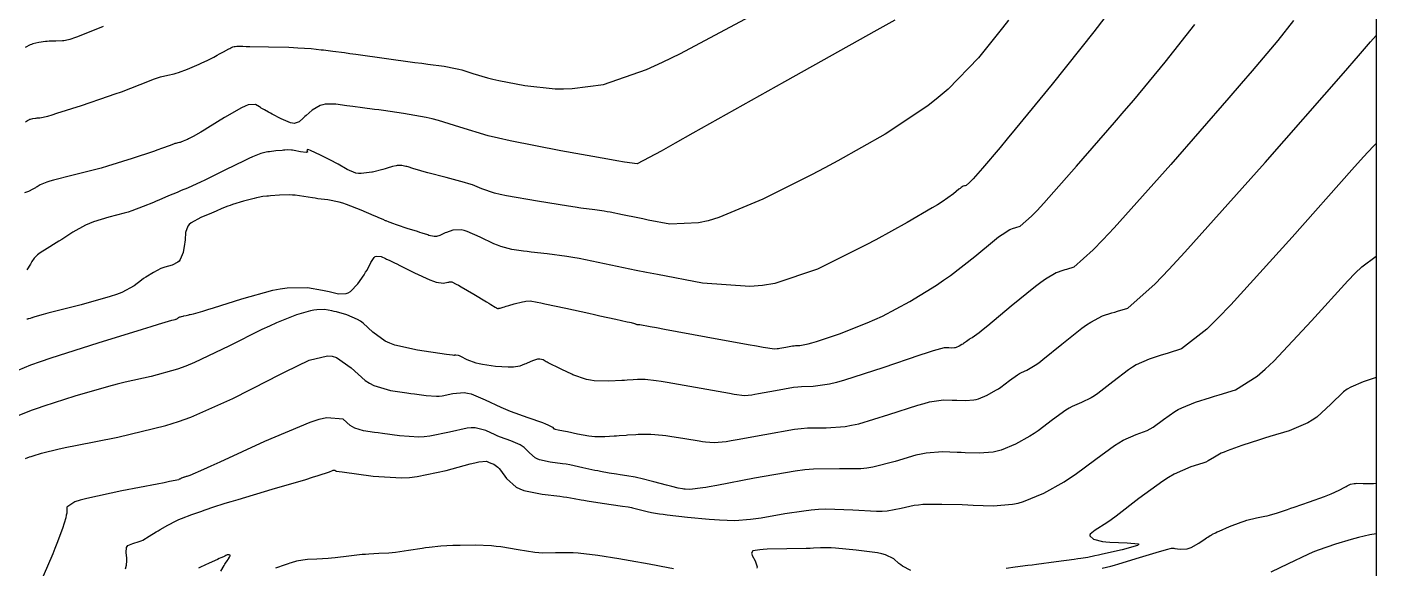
# Model space of a CAD drawing. Header units: metres. Extents: x 837117 to 838477, y 1189012 to 1191015.
# Drawn here: x 838299.7 to 838476.5, y 1190327.7 to 1190398.6 of the extents above; entities that cross this region are included whole.
import ezdxf

# ---------------------------------------------------------------- set-up
doc = ezdxf.new("R2010")
doc.units = ezdxf.units.M
doc.header["$LTSCALE"] = 0.3
doc.layers.add('COORD', color=7, linetype='Continuous', lineweight=20)
for name, color, linetype in [('COTAS 10', 1, 'Continuous'), ('COTAS INT', 252, 'Continuous'), ('MARCO IMP', 130, 'Continuous')]:
    doc.layers.add(name, color=color, linetype=linetype)

msp = doc.modelspace()

# ---------------------------------------------------------------- linework, layer by layer
at = {"layer": 'COORD'}
msp.add_lwpolyline([(837476.514, 1189013.872), (838476.514, 1189013.872), (838476.514, 1191013.872), (837476.514, 1191013.872)], close=True, dxfattribs=at)
at = {"layer": 'COTAS 10'}
for points, elevation in [([(838440.978, 1190399.856), (838439.538, 1190397.99), (838434.078, 1190391.141), (838429.231, 1190385.227), (838428.178, 1190383.952), (838427.249, 1190382.833), (838424.938, 1190380.101), (838423.704, 1190378.717), (838423.454, 1190378.448), (838423.245, 1190378.23), (838422.821, 1190377.855), (838422.662, 1190377.806), (838422.578, 1190377.78), (838422.433, 1190377.734), (838422.147, 1190377.552), (838422.017, 1190377.453), (838421.864, 1190377.333), (838421.127, 1190376.727), (838419.665, 1190375.701), (838419.055, 1190375.316), (838418.356, 1190374.888), (838415.092, 1190372.981), (838410.949, 1190370.71), (838409.697, 1190370.052), (838408.398, 1190369.382), (838403.326, 1190366.858), (838397.744, 1190364.995), (838396.124, 1190364.742), (838394.472, 1190364.603), (838388.234, 1190365.047), (838382.346, 1190366.155), (838380.914, 1190366.435), (838379.567, 1190366.702), (838375.42, 1190367.566), (838372.087, 1190368.245), (838371.253, 1190368.395), (838370.459, 1190368.528), (838367.913, 1190368.875), (838365.806, 1190369.11), (838365.288, 1190369.174), (838364.798, 1190369.237), (838363.266, 1190369.461), (838361.812, 1190369.837), (838361.372, 1190369.997), (838360.915, 1190370.182), (838359.127, 1190371.048), (838357.422, 1190371.813), (838357.017, 1190371.934), (838356.641, 1190372.014), (838355.526, 1190371.975), (838354.705, 1190371.687), (838354.516, 1190371.611), (838354.343, 1190371.537), (838353.852, 1190371.284), (838353.397, 1190371.139), (838353.246, 1190371.134), (838353.085, 1190371.143), (838352.412, 1190371.299), (838352.241, 1190371.356), (838351.525, 1190371.594), (838351.229, 1190371.69), (838350.91, 1190371.792), (838349.575, 1190372.214), (838348.308, 1190372.62), (838348.032, 1190372.712), (838347.788, 1190372.796), (838347.178, 1190373.026), (838346.818, 1190373.182), (838346.732, 1190373.22), (838346.412, 1190373.36), (838345.849, 1190373.606), (838345.565, 1190373.729), (838345.225, 1190373.877), (838343.534, 1190374.609), (838341.613, 1190375.355), (838341.128, 1190375.51), (838340.662, 1190375.643), (838339.15, 1190375.939), (838337.83, 1190376.104), (838337.487, 1190376.154), (838337.152, 1190376.206), (838336.023, 1190376.41), (838334.885, 1190376.563), (838334.545, 1190376.584), (838334.195, 1190376.594), (838332.839, 1190376.551), (838331.631, 1190376.461), (838331.374, 1190376.441), (838331.15, 1190376.424), (838330.62, 1190376.381), (838330.047, 1190376.27), (838329.796, 1190376.209), (838329.504, 1190376.136), (838328.118, 1190375.762), (838326.681, 1190375.338), (838326.357, 1190375.232), (838326.065, 1190375.131), (838325.279, 1190374.81), (838324.505, 1190374.454), (838324.221, 1190374.331), (838323.907, 1190374.198), (838322.521, 1190373.632), (838321.247, 1190372.942), (838321.004, 1190372.732), (838320.809, 1190372.513), (838320.5, 1190371.652), (838320.453, 1190370.697), (838320.424, 1190370.419), (838320.387, 1190370.134), (838320.192, 1190369.057), (838319.822, 1190368.124), (838319.674, 1190367.931), (838319.507, 1190367.766), (838318.739, 1190367.404), (838317.82, 1190367.147), (838317.557, 1190367.048), (838317.29, 1190366.938), (838316.296, 1190366.438), (838315.292, 1190365.817), (838315.02, 1190365.63), (838314.75, 1190365.436), (838313.793, 1190364.682), (838312.155, 1190363.816), (838311.456, 1190363.552), (838310.65, 1190363.278), (838306.851, 1190362.201), (838303.182, 1190361.261), (838302.458, 1190361.073), (838301.86, 1190360.916), (838300.754, 1190360.612), (838300.489, 1190360.52), (838300.422, 1190360.497), (838300.356, 1190360.476), (838300.141, 1190360.409), (838299.954, 1190360.355), (838299.907, 1190360.341), (838299.862, 1190360.328), (838299.714, 1190360.287)], 1790), ([(838312.651, 1190327.591), (838312.759, 1190328.039), (838312.81, 1190328.611), (838312.808, 1190328.787), (838312.8, 1190328.972), (838312.711, 1190329.702), (838312.768, 1190330.362), (838312.851, 1190330.501), (838312.962, 1190330.622), (838313.608, 1190330.902), (838314.445, 1190331.142), (838314.678, 1190331.237), (838314.912, 1190331.345), (838315.76, 1190331.837), (838316.649, 1190332.411), (838316.908, 1190332.571), (838317.174, 1190332.73), (838318.18, 1190333.308), (838319.3, 1190333.871), (838319.637, 1190334.022), (838319.985, 1190334.171), (838321.339, 1190334.688), (838322.63, 1190335.143), (838322.938, 1190335.252), (838323.224, 1190335.354), (838324.081, 1190335.661), (838325.71, 1190336.177), (838326.484, 1190336.41), (838327.397, 1190336.683), (838331.86, 1190337.996), (838336.281, 1190339.304), (838337.167, 1190339.573), (838337.907, 1190339.803), (838339.362, 1190340.298), (838339.776, 1190340.471), (838339.86, 1190340.498), (838339.932, 1190340.516), (838340.08, 1190340.503), (838340.147, 1190340.443), (838340.167, 1190340.431), (838340.187, 1190340.42), (838340.267, 1190340.396), (838341.057, 1190340.283), (838345.089, 1190339.706), (838348.805, 1190339.501), (838349.842, 1190339.559), (838350.882, 1190339.667), (838354.669, 1190340.468), (838357.799, 1190341.337), (838358.425, 1190341.488), (838358.947, 1190341.599), (838359.964, 1190341.675), (838360.316, 1190341.505), (838360.418, 1190341.461), (838360.523, 1190341.418), (838360.919, 1190341.275), (838361.422, 1190340.907), (838361.595, 1190340.723), (838361.782, 1190340.504), (838362.578, 1190339.413), (838363.833, 1190338.292), (838364.309, 1190338.053), (838364.841, 1190337.844), (838367.229, 1190337.35), (838369.55, 1190337.089), (838370.041, 1190337.028), (838370.465, 1190336.972), (838371.447, 1190336.811), (838372.345, 1190336.639), (838372.715, 1190336.577), (838373.139, 1190336.507), (838375.111, 1190336.202), (838377.78, 1190335.8), (838378.511, 1190335.69), (838378.94, 1190335.608), (838379.088, 1190335.575), (838379.249, 1190335.537), (838379.936, 1190335.362), (838380.658, 1190335.174), (838380.841, 1190335.128), (838381.017, 1190335.084), (838381.59, 1190334.949), (838382.627, 1190334.785), (838383.096, 1190334.724), (838383.643, 1190334.655), (838386.274, 1190334.351), (838389.138, 1190334.074), (838389.833, 1190334.022), (838390.485, 1190333.982), (838392.484, 1190333.929), (838394.538, 1190334.079), (838395.225, 1190334.167), (838395.963, 1190334.276), (838399.056, 1190334.837), (838401.519, 1190335.189), (838402.503, 1190335.329), (838403.465, 1190335.395), (838404.43, 1190335.431), (838407.941, 1190335.303), (838411.063, 1190335.138), (838411.783, 1190335.15), (838412.44, 1190335.186), (838414.292, 1190335.524), (838415.983, 1190335.912), (838416.539, 1190335.979), (838417.133, 1190336.029), (838419.596, 1190336.066), (838422.277, 1190335.986), (838423.008, 1190335.962), (838423.735, 1190335.938), (838426.323, 1190335.844), (838428.898, 1190336.034), (838429.617, 1190336.188), (838430.34, 1190336.387), (838432.971, 1190337.473), (838435.628, 1190338.993), (838436.366, 1190339.466), (838437.105, 1190339.962), (838439.785, 1190341.939), (838442.23, 1190343.725), (838442.822, 1190344.101), (838443.377, 1190344.424), (838445.073, 1190345.164), (838446.51, 1190345.713), (838446.902, 1190345.917), (838447.292, 1190346.143), (838448.677, 1190347.148), (838450.149, 1190348.194), (838450.593, 1190348.447), (838451.053, 1190348.684), (838452.848, 1190349.404), (838454.806, 1190350.03), (838455.368, 1190350.207), (838455.94, 1190350.386), (838458.081, 1190351.047), (838460.951, 1190352.845), (838461.983, 1190353.741), (838463.117, 1190354.81), (838468.07, 1190360.11), (838472.804, 1190365.329), (838473.799, 1190366.347), (838474.659, 1190367.18), (838476.514, 1190368.565)], 1800)]:
    msp.add_lwpolyline(points, dxfattribs=dict(at, elevation=elevation))
at = {"layer": 'COTAS INT'}
for points, elevation in [([(838299.555, 1190386.2), (838299.803, 1190386.37), (838300.052, 1190386.495), (838300.128, 1190386.524), (838300.207, 1190386.55), (838300.518, 1190386.625), (838300.856, 1190386.672), (838300.953, 1190386.68), (838301.05, 1190386.687), (838301.412, 1190386.697), (838302.475, 1190386.947), (838303.014, 1190387.105), (838303.659, 1190387.302), (838306.872, 1190388.334), (838310.43, 1190389.539), (838311.293, 1190389.844), (838312.102, 1190390.137), (838314.579, 1190391.092), (838316.431, 1190391.812), (838316.845, 1190391.955), (838317.217, 1190392.075), (838318.205, 1190392.309), (838319.032, 1190392.476), (838319.302, 1190392.554), (838319.591, 1190392.646), (838320.783, 1190393.094), (838321.986, 1190393.604), (838322.281, 1190393.734), (838322.56, 1190393.861), (838323.433, 1190394.28), (838324.214, 1190394.683), (838324.435, 1190394.799), (838324.659, 1190394.918), (838324.98, 1190395.091), (838325.485, 1190395.363), (838326.188, 1190395.741), (838326.333, 1190395.818), (838326.457, 1190395.882), (838326.728, 1190396.013), (838326.887, 1190396.055), (838326.94, 1190396.064), (838326.998, 1190396.071), (838327.24, 1190396.088), (838328.038, 1190396.084), (838328.445, 1190396.079), (838328.933, 1190396.072), (838331.371, 1190396.032), (838334.034, 1190395.962), (838334.665, 1190395.936), (838335.249, 1190395.907), (838336.972, 1190395.779), (838338.272, 1190395.64), (838338.59, 1190395.605), (838338.889, 1190395.571), (838339.817, 1190395.458), (838341.353, 1190395.252), (838342.036, 1190395.158), (838342.831, 1190395.05), (838350.576, 1190393.982), (838351.461, 1190393.861), (838352.257, 1190393.752), (838354.386, 1190393.462), (838355.907, 1190393.192), (838356.32, 1190393.095), (838356.729, 1190392.988), (838358.179, 1190392.522), (838360.091, 1190391.956), (838360.792, 1190391.787), (838361.567, 1190391.612), (838364.988, 1190390.935), (838368.941, 1190390.523), (838370.052, 1190390.516), (838371.171, 1190390.555), (838375.269, 1190391.083), (838380.931, 1190393.06), (838383.035, 1190394.013), (838385.373, 1190395.142), (838395.751, 1190400.686)], 1784), ([(838296.939, 1190352.942), (838300.255, 1190354.318), (838301.499, 1190354.768), (838302.883, 1190355.247), (838309.055, 1190357.226), (838314.853, 1190358.997), (838316.002, 1190359.346), (838316.952, 1190359.633), (838318.733, 1190360.159), (838319.142, 1190360.273), (838319.227, 1190360.3), (838319.3, 1190360.326), (838319.461, 1190360.406), (838319.544, 1190360.472), (838319.568, 1190360.488), (838319.592, 1190360.505), (838319.679, 1190360.559), (838319.778, 1190360.604), (838319.809, 1190360.616), (838319.842, 1190360.626), (838319.975, 1190360.659), (838320.155, 1190360.699), (838320.217, 1190360.714), (838320.285, 1190360.73), (838320.576, 1190360.805), (838320.924, 1190360.888), (838321.028, 1190360.911), (838321.135, 1190360.934), (838321.55, 1190361.013), (838322.787, 1190361.364), (838323.413, 1190361.558), (838324.161, 1190361.794), (838327.885, 1190362.995), (838331.955, 1190364.115), (838332.921, 1190364.3), (838333.818, 1190364.43), (838336.474, 1190364.445), (838338.441, 1190364.115), (838338.903, 1190364.027), (838339.329, 1190363.941), (838340.569, 1190363.642), (838341.564, 1190363.663), (838341.837, 1190363.778), (838342.108, 1190363.941), (838343.074, 1190364.922), (838343.92, 1190366.138), (838344.114, 1190366.449), (838344.292, 1190366.747), (838344.791, 1190367.73), (838345.236, 1190368.402), (838345.379, 1190368.504), (838345.531, 1190368.57), (838346.152, 1190368.506), (838346.736, 1190368.248), (838346.864, 1190368.192), (838346.978, 1190368.141), (838347.269, 1190368.014), (838347.889, 1190367.711), (838348.21, 1190367.55), (838348.596, 1190367.356), (838350.53, 1190366.378), (838352.546, 1190365.446), (838352.985, 1190365.281), (838353.371, 1190365.157), (838354.331, 1190365.044), (838354.874, 1190365.157), (838354.998, 1190365.175), (838355.109, 1190365.187), (838355.412, 1190365.183), (838355.989, 1190364.912), (838356.272, 1190364.756), (838356.609, 1190364.565), (838358.273, 1190363.583), (838359.929, 1190362.585), (838360.26, 1190362.384), (838360.537, 1190362.215), (838361.08, 1190361.878), (838361.24, 1190361.776), (838361.275, 1190361.756), (838361.307, 1190361.74), (838361.39, 1190361.711), (838361.478, 1190361.717), (838361.512, 1190361.722), (838361.55, 1190361.73), (838361.726, 1190361.771), (838362.136, 1190361.884), (838362.323, 1190361.936), (838362.541, 1190361.998), (838362.892, 1190362.098), (838363.594, 1190362.297), (838364.676, 1190362.579), (838364.913, 1190362.63), (838365.123, 1190362.668), (838365.654, 1190362.709), (838366.587, 1190362.537), (838367.051, 1190362.442), (838367.603, 1190362.326), (838370.337, 1190361.735), (838373.36, 1190361.073), (838374.094, 1190360.913), (838374.783, 1190360.762), (838376.902, 1190360.3), (838378.386, 1190359.972), (838378.676, 1190359.906), (838378.914, 1190359.851), (838379.333, 1190359.74), (838379.412, 1190359.7), (838379.458, 1190359.678), (838379.546, 1190359.637), (838379.638, 1190359.605), (838379.664, 1190359.599), (838379.691, 1190359.595), (838379.791, 1190359.591), (838379.879, 1190359.596), (838379.898, 1190359.598), (838379.915, 1190359.599), (838379.957, 1190359.602), (838379.987, 1190359.604), (838380.04, 1190359.604), (838381.399, 1190359.359), (838382.242, 1190359.205), (838383.289, 1190359.013), (838388.757, 1190358.009), (838394.258, 1190357.005), (838395.325, 1190356.812), (838396.195, 1190356.657), (838397.689, 1190356.408), (838398.045, 1190356.441), (838398.197, 1190356.465), (838398.371, 1190356.494), (838399.195, 1190356.651), (838400.066, 1190356.801), (838400.271, 1190356.826), (838400.46, 1190356.844), (838401.013, 1190356.849), (838402.084, 1190357.061), (838402.6, 1190357.21), (838403.211, 1190357.397), (838406.211, 1190358.398), (838409.825, 1190359.807), (838410.824, 1190360.252), (838411.821, 1190360.721), (838415.417, 1190362.612), (838418.908, 1190364.766), (838419.84, 1190365.401), (838420.757, 1190366.053), (838423.944, 1190368.544), (838426.524, 1190370.666), (838427.059, 1190371.085), (838427.516, 1190371.43), (838428.516, 1190372.068), (838429.024, 1190372.23), (838429.17, 1190372.276), (838429.318, 1190372.322), (838429.873, 1190372.494), (838431.356, 1190373.804), (838432.09, 1190374.569), (838432.963, 1190375.509), (838437.283, 1190380.352), (838442.244, 1190386.083), (838443.521, 1190387.581), (838444.756, 1190389.041), (838448.868, 1190393.994), (838452.792, 1190398.951)], 1792), ([(838465.718, 1190399.449), (838463.657, 1190396.847), (838460.28, 1190392.854), (838458.864, 1190391.21), (838457.238, 1190389.332), (838449.629, 1190380.604), (838442.222, 1190372.3), (838440.725, 1190370.69), (838439.468, 1190369.379), (838436.925, 1190367.132), (838435.973, 1190366.838), (838435.719, 1190366.759), (838435.469, 1190366.68), (838434.599, 1190366.402), (838433.181, 1190365.56), (838432.586, 1190365.125), (838431.902, 1190364.604), (838428.701, 1190361.995), (838425.624, 1190359.427), (838425.018, 1190358.932), (838424.52, 1190358.531), (838423.612, 1190357.862), (838423.368, 1190357.756), (838423.288, 1190357.709), (838423.203, 1190357.655), (838422.851, 1190357.398), (838422.465, 1190357.113), (838422.358, 1190357.041), (838422.252, 1190356.973), (838421.869, 1190356.754), (838421.49, 1190356.598), (838421.386, 1190356.569), (838421.282, 1190356.547), (838420.911, 1190356.52), (838420.538, 1190356.533), (838420.433, 1190356.537), (838420.328, 1190356.54), (838419.942, 1190356.552), (838418.467, 1190356.158), (838417.675, 1190355.906), (838416.717, 1190355.592), (838411.873, 1190353.942), (838406.867, 1190352.312), (838405.806, 1190352.01), (838404.887, 1190351.774), (838402.745, 1190351.463), (838401.247, 1190351.449), (838400.734, 1190351.401), (838400.178, 1190351.333), (838397.818, 1190350.926), (838395.587, 1190350.501), (838395.114, 1190350.421), (838394.703, 1190350.358), (838393.739, 1190350.268), (838392.42, 1190350.442), (838391.785, 1190350.546), (838391.033, 1190350.674), (838387.343, 1190351.335), (838383.625, 1190351.997), (838382.855, 1190352.125), (838382.198, 1190352.229), (838380.763, 1190352.406), (838380.095, 1190352.413), (838379.921, 1190352.41), (838379.752, 1190352.404), (838379.182, 1190352.367), (838378.366, 1190352.304), (838378.041, 1190352.282), (838377.673, 1190352.259), (838375.99, 1190352.16), (838374.075, 1190352.226), (838373.561, 1190352.307), (838373.054, 1190352.415), (838371.282, 1190353.03), (838371.121, 1190353.104), (838369.802, 1190353.715), (838369.479, 1190353.867), (838369.194, 1190354.002), (838368.477, 1190354.355), (838368.022, 1190354.598), (838367.901, 1190354.664), (838367.784, 1190354.729), (838367.379, 1190354.959), (838366.927, 1190355.078), (838366.78, 1190355.073), (838366.622, 1190355.051), (838365.972, 1190354.837), (838365.286, 1190354.537), (838365.106, 1190354.461), (838364.93, 1190354.389), (838364.33, 1190354.155), (838363.493, 1190354.017), (838363.169, 1190354.006), (838362.803, 1190354.006), (838361.149, 1190354.101), (838359.412, 1190354.342), (838358.995, 1190354.433), (838358.605, 1190354.535), (838357.429, 1190354.994), (838356.595, 1190355.408), (838356.421, 1190355.483), (838356.272, 1190355.541), (838355.941, 1190355.604), (838355.772, 1190355.568), (838355.725, 1190355.563), (838355.679, 1190355.561), (838355.514, 1190355.57), (838354.71, 1190355.686), (838350.929, 1190356.234), (838347.943, 1190356.9), (838347.271, 1190357.144), (838346.666, 1190357.414), (838345.043, 1190358.607), (838343.801, 1190359.785), (838343.436, 1190360.046), (838343.062, 1190360.28), (838341.638, 1190360.888), (838340.292, 1190361.254), (838339.967, 1190361.334), (838339.664, 1190361.406), (838338.742, 1190361.586), (838337.7, 1190361.551), (838337.321, 1190361.485), (838336.904, 1190361.395), (838335.068, 1190360.871), (838332.435, 1190359.828), (838331.515, 1190359.411), (838330.512, 1190358.939), (838326.199, 1190356.774), (838321.685, 1190354.626), (838320.555, 1190354.166), (838319.478, 1190353.764), (838316.022, 1190352.796), (838312.593, 1190352.039), (838311.533, 1190351.771), (838310.425, 1190351.476), (838306.022, 1190350.199), (838301.958, 1190348.903), (838301.063, 1190348.597), (838300.268, 1190348.314), (838298.231, 1190347.481)], 1794), ([(838413.477, 1190399.503), (838411.1, 1190398.185), (838398.999, 1190391.408), (838387.005, 1190384.68), (838384.695, 1190383.392), (838382.823, 1190382.353), (838379.711, 1190380.676), (838378.021, 1190380.907), (838377.045, 1190381.071), (838375.849, 1190381.277), (838369.694, 1190382.383), (838363.046, 1190383.7), (838361.539, 1190384.039), (838360.176, 1190384.368), (838356.46, 1190385.467), (838353.643, 1190386.372), (838352.848, 1190386.58), (838352.045, 1190386.769), (838349.089, 1190387.295), (838346.437, 1190387.652), (838345.825, 1190387.735), (838345.267, 1190387.81), (838343.696, 1190388.025), (838342.418, 1190388.199), (838342.045, 1190388.249), (838341.663, 1190388.3), (838340.215, 1190388.489), (838338.827, 1190388.491), (838338.483, 1190388.423), (838338.157, 1190388.326), (838337.126, 1190387.73), (838336.301, 1190387.01), (838336.156, 1190386.881), (838336.105, 1190386.836), (838335.923, 1190386.672), (838335.381, 1190386.17), (838334.751, 1190385.968), (838334.512, 1190385.993), (838334.246, 1190386.053), (838333.054, 1190386.564), (838331.88, 1190387.198), (838331.624, 1190387.335), (838331.4, 1190387.457), (838330.84, 1190387.758), (838330.441, 1190387.981), (838330.317, 1190388.052), (838330.188, 1190388.129), (838329.672, 1190388.44), (838328.717, 1190388.391), (838328.311, 1190388.239), (838327.843, 1190388.028), (838325.638, 1190386.767), (838323.417, 1190385.376), (838322.939, 1190385.083), (838322.519, 1190384.829), (838321.496, 1190384.245), (838320.912, 1190383.955), (838320.77, 1190383.887), (838320.635, 1190383.824), (838320.218, 1190383.64), (838319.886, 1190383.515), (838319.806, 1190383.49), (838319.731, 1190383.468), (838319.501, 1190383.422), (838319.226, 1190383.357), (838319.123, 1190383.323), (838319.008, 1190383.283), (838318.493, 1190383.083), (838317.371, 1190382.675), (838316.872, 1190382.504), (838316.292, 1190382.307), (838313.521, 1190381.386), (838310.301, 1190380.379), (838309.438, 1190380.128), (838308.588, 1190379.889), (838305.621, 1190379.125), (838303.224, 1190378.523), (838302.733, 1190378.386), (838302.317, 1190378.261), (838301.441, 1190377.918), (838301.05, 1190377.664), (838300.94, 1190377.596), (838300.83, 1190377.529), (838300.428, 1190377.292), (838300.025, 1190377.089), (838299.915, 1190377.043), (838299.805, 1190377.001), (838299.412, 1190376.887)], 1786), ([(838309.703, 1190398.686), (838308.098, 1190398.046), (838306.669, 1190397.466), (838306.353, 1190397.341), (838306.073, 1190397.232), (838305.351, 1190396.968), (838304.772, 1190396.838), (838304.581, 1190396.814), (838304.378, 1190396.795), (838303.536, 1190396.767), (838302.63, 1190396.743), (838302.385, 1190396.726), (838302.144, 1190396.704), (838301.297, 1190396.587), (838300.519, 1190396.4), (838300.321, 1190396.334), (838300.131, 1190396.262), (838299.507, 1190395.949)], 1782), ([(838428.355, 1190399.505), (838427.586, 1190398.521), (838424.424, 1190394.58), (838420.439, 1190390.464), (838419.152, 1190389.37), (838417.784, 1190388.296), (838412.182, 1190384.58), (838406.001, 1190381.085), (838404.268, 1190380.15), (838402.527, 1190379.229), (838396.161, 1190376.021), (838390.384, 1190373.628), (838389.014, 1190373.22), (838387.743, 1190372.924), (838383.979, 1190372.775), (838381.133, 1190373.31), (838380.441, 1190373.445), (838379.791, 1190373.574), (838377.787, 1190373.992), (838376.176, 1190374.32), (838375.774, 1190374.392), (838375.39, 1190374.457), (838374.16, 1190374.624), (838372.329, 1190374.87), (838371.567, 1190374.985), (838370.693, 1190375.119), (838366.616, 1190375.77), (838362.583, 1190376.492), (838361.737, 1190376.671), (838361.009, 1190376.841), (838359.357, 1190377.379), (838358.097, 1190377.9), (838357.615, 1190378.06), (838357.077, 1190378.226), (838354.653, 1190378.88), (838352.28, 1190379.486), (838351.773, 1190379.621), (838351.332, 1190379.743), (838350.281, 1190380.066), (838349.684, 1190380.265), (838349.528, 1190380.309), (838349.377, 1190380.347), (838348.865, 1190380.445), (838348.379, 1190380.463), (838348.244, 1190380.451), (838348.109, 1190380.432), (838347.62, 1190380.304), (838346.92, 1190380.086), (838346.651, 1190380.01), (838346.351, 1190379.928), (838344.995, 1190379.577), (838344.938, 1190379.57), (838343.535, 1190379.391), (838343.168, 1190379.413), (838342.817, 1190379.467), (838341.686, 1190379.928), (838340.527, 1190380.625), (838340.159, 1190380.828), (838339.77, 1190381.036), (838338.194, 1190381.821), (838336.882, 1190382.411), (838336.66, 1190382.495), (838336.499, 1190382.545), (838336.428, 1190382.437), (838336.498, 1190382.21), (838336.427, 1190382.184), (838336.316, 1190382.173), (838335.588, 1190382.269), (838334.736, 1190382.426), (838334.547, 1190382.453), (838334.378, 1190382.475), (838333.938, 1190382.495), (838333.51, 1190382.461), (838333.349, 1190382.448), (838333.169, 1190382.433), (838332.366, 1190382.364), (838331.501, 1190382.266), (838331.283, 1190382.232), (838331.074, 1190382.196), (838330.394, 1190382.041), (838329.291, 1190381.601), (838328.815, 1190381.384), (838328.265, 1190381.126), (838325.665, 1190379.852), (838323.042, 1190378.554), (838322.477, 1190378.281), (838321.983, 1190378.045), (838320.783, 1190377.504), (838319.947, 1190377.163), (838319.682, 1190377.053), (838319.403, 1190376.936), (838318.274, 1190376.458), (838317.025, 1190375.926), (838316.67, 1190375.776), (838316.311, 1190375.624), (838314.979, 1190375.064), (838313.463, 1190374.506), (838312.987, 1190374.355), (838312.487, 1190374.206), (838310.479, 1190373.681), (838308.435, 1190373.065), (838307.912, 1190372.859), (838307.408, 1190372.636), (838305.742, 1190371.704), (838304.287, 1190370.752), (838303.916, 1190370.517), (838303.559, 1190370.295), (838302.384, 1190369.595), (838301.463, 1190369.023), (838301.266, 1190368.881), (838301.094, 1190368.746), (838300.683, 1190368.319), (838300.384, 1190367.852), (838300.283, 1190367.693), (838300.175, 1190367.521), (838299.715, 1190366.791)], 1788), ([(838299.522, 1190342.021), (838300.073, 1190342.245), (838300.287, 1190342.322), (838300.529, 1190342.404), (838301.626, 1190342.754), (838303.935, 1190343.311), (838304.94, 1190343.524), (838306.103, 1190343.762), (838311.626, 1190344.835), (838317.926, 1190346.365), (838319.579, 1190346.892), (838321.193, 1190347.464), (838326.691, 1190349.9), (838331.413, 1190352.33), (838332.537, 1190352.898), (838333.582, 1190353.42), (838336.691, 1190354.926), (838339.114, 1190355.507), (838339.726, 1190355.447), (838340.311, 1190355.29), (838342.212, 1190353.925), (838344.058, 1190352.258), (838344.609, 1190351.911), (838345.177, 1190351.614), (838347.375, 1190350.955), (838349.497, 1190350.648), (838350.017, 1190350.572), (838350.508, 1190350.502), (838352.039, 1190350.282), (838353.388, 1190350.208), (838353.764, 1190350.228), (838354.142, 1190350.267), (838355.517, 1190350.558), (838357.014, 1190350.683), (838357.469, 1190350.617), (838357.941, 1190350.507), (838359.792, 1190349.749), (838361.839, 1190348.758), (838362.435, 1190348.501), (838363.044, 1190348.252), (838365.346, 1190347.418), (838367.292, 1190346.744), (838367.677, 1190346.597), (838367.994, 1190346.466), (838368.58, 1190346.136), (838368.789, 1190345.949), (838368.868, 1190345.909), (838368.957, 1190345.874), (838369.355, 1190345.792), (838370.022, 1190345.683), (838370.281, 1190345.631), (838370.571, 1190345.571), (838371.887, 1190345.275), (838373.361, 1190345.003), (838373.751, 1190344.957), (838374.134, 1190344.925), (838375.451, 1190344.912), (838376.675, 1190344.989), (838376.999, 1190345.013), (838377.316, 1190345.037), (838378.255, 1190345.119), (838378.407, 1190345.132), (838379.517, 1190345.204), (838379.846, 1190345.215), (838380.184, 1190345.221), (838381.486, 1190345.208), (838382.998, 1190345.1), (838383.468, 1190345.046), (838383.961, 1190344.981), (838385.929, 1190344.66), (838387.808, 1190344.342), (838388.245, 1190344.279), (838388.645, 1190344.227), (838389.789, 1190344.128), (838391.361, 1190344.275), (838392.031, 1190344.378), (838392.803, 1190344.508), (838396.441, 1190345.201), (838400.291, 1190345.864), (838401.197, 1190345.975), (838402.033, 1190346.054), (838404.477, 1190346.076), (838406.946, 1190346.229), (838407.799, 1190346.39), (838408.725, 1190346.603), (838412.68, 1190347.803), (838416.473, 1190349.032), (838417.297, 1190349.264), (838418.022, 1190349.448), (838419.826, 1190349.723), (838420.978, 1190349.689), (838421.292, 1190349.678), (838421.604, 1190349.668), (838422.715, 1190349.628), (838423.821, 1190349.709), (838424.13, 1190349.776), (838424.44, 1190349.861), (838425.57, 1190350.327), (838426.71, 1190350.98), (838427.027, 1190351.183), (838427.345, 1190351.396), (838428.495, 1190352.245), (838429.545, 1190353.012), (838429.799, 1190353.173), (838430.038, 1190353.312), (838430.766, 1190353.629), (838431.85, 1190354.258), (838432.313, 1190354.594), (838432.846, 1190354.999), (838435.36, 1190357.046), (838437.985, 1190359.134), (838438.588, 1190359.566), (838439.139, 1190359.934), (838440.682, 1190360.736), (838441.915, 1190361.13), (838442.269, 1190361.241), (838442.629, 1190361.354), (838443.977, 1190361.77), (838447.579, 1190364.954), (838449.36, 1190366.811), (838451.482, 1190369.092), (838461.974, 1190380.855), (838472.233, 1190392.582), (838474.207, 1190394.839), (838475.805, 1190396.668), (838476.514, 1190397.481)], 1796), ([(838476.514, 1190383.335), (838476.124, 1190382.953), (838474.864, 1190381.584), (838473.333, 1190379.89), (838465.537, 1190371.071), (838457.49, 1190362.169), (838455.8, 1190360.423), (838454.344, 1190358.99), (838451.029, 1190356.408), (838449.285, 1190355.87), (838448.819, 1190355.724), (838448.36, 1190355.58), (838446.765, 1190355.07), (838445.096, 1190354.309), (838444.591, 1190354.007), (838444.067, 1190353.664), (838442.018, 1190352.097), (838440.069, 1190350.571), (838439.608, 1190350.255), (838439.18, 1190349.986), (838437.919, 1190349.397), (838436.707, 1190348.868), (838436.311, 1190348.637), (838435.888, 1190348.368), (838434.14, 1190347.092), (838432.225, 1190345.679), (838431.697, 1190345.325), (838431.169, 1190344.987), (838429.27, 1190343.9), (838427.39, 1190343.124), (838426.873, 1190342.982), (838426.359, 1190342.872), (838424.519, 1190342.736), (838422.67, 1190342.803), (838422.15, 1190342.82), (838421.627, 1190342.837), (838419.711, 1190342.895), (838417.578, 1190342.739), (838416.918, 1190342.621), (838416.228, 1190342.472), (838413.486, 1190341.664), (838410.583, 1190340.895), (838409.791, 1190340.77), (838409.005, 1190340.683), (838406.209, 1190340.69), (838402.82, 1190340.659), (838401.66, 1190340.55), (838400.403, 1190340.396), (838395.064, 1190339.477), (838390.137, 1190338.511), (838389.14, 1190338.328), (838388.703, 1190338.252), (838388.303, 1190338.183), (838386.606, 1190337.963), (838385.967, 1190338.005), (838385.797, 1190338.024), (838385.629, 1190338.046), (838385.047, 1190338.152), (838384.219, 1190338.354), (838383.896, 1190338.436), (838383.533, 1190338.53), (838381.885, 1190338.965), (838380.18, 1190339.399), (838379.781, 1190339.493), (838379.413, 1190339.576), (838378.35, 1190339.78), (838377.471, 1190339.912), (838376.965, 1190339.988), (838376.017, 1190340.131), (838374.897, 1190340.328), (838374.534, 1190340.4), (838374.147, 1190340.48), (838372.56, 1190340.835), (838370.849, 1190341.194), (838370.384, 1190341.277), (838369.923, 1190341.354), (838368.292, 1190341.571), (838366.899, 1190341.859), (838366.588, 1190341.981), (838366.311, 1190342.12), (838365.579, 1190342.774), (838364.888, 1190343.485), (838364.636, 1190343.66), (838364.357, 1190343.826), (838363.132, 1190344.346), (838361.783, 1190344.835), (838361.427, 1190344.981), (838361.078, 1190345.131), (838359.878, 1190345.712), (838358.444, 1190346.053), (838357.947, 1190346.052), (838357.406, 1190346.01), (838355.093, 1190345.513), (838352.512, 1190344.967), (838351.803, 1190344.894), (838351.096, 1190344.854), (838348.564, 1190344.994), (838346.305, 1190345.317), (838345.771, 1190345.394), (838345.277, 1190345.465), (838343.821, 1190345.675), (838342.682, 1190346.017), (838342.388, 1190346.171), (838342.102, 1190346.351), (838341.146, 1190347.214), (838339.021, 1190347.39), (838337.999, 1190347.136), (838336.789, 1190346.751), (838330.851, 1190344.266), (838324.993, 1190341.551), (838323.833, 1190341.021), (838322.874, 1190340.587), (838321.078, 1190339.818), (838320.672, 1190339.698), (838320.589, 1190339.674), (838320.519, 1190339.652), (838320.371, 1190339.606), (838320.293, 1190339.578), (838320.267, 1190339.568), (838320.239, 1190339.558), (838320.122, 1190339.517), (838319.999, 1190339.47), (838319.967, 1190339.457), (838319.936, 1190339.443), (838319.835, 1190339.392), (838319.743, 1190339.339), (838319.719, 1190339.325), (838319.695, 1190339.31), (838319.615, 1190339.258), (838318.428, 1190339.002), (838317.707, 1190338.86), (838316.816, 1190338.686), (838312.182, 1190337.798), (838307.582, 1190336.808), (838306.712, 1190336.569), (838306.019, 1190336.345), (838304.973, 1190335.666), (838304.944, 1190334.88), (838304.891, 1190334.59), (838304.819, 1190334.268), (838304.395, 1190332.84), (838303.668, 1190330.894), (838303.405, 1190330.244), (838303.115, 1190329.546), (838301.845, 1190326.627)], 1798), ([(838476.514, 1190352.658), (838474.844, 1190352.103), (838473.194, 1190351.408), (838472.734, 1190351.111), (838472.274, 1190350.768), (838470.603, 1190349.149), (838468.744, 1190347.451), (838468.165, 1190347.059), (838467.558, 1190346.7), (838465.133, 1190345.685), (838462.596, 1190344.902), (838461.918, 1190344.69), (838461.251, 1190344.48), (838458.931, 1190343.738), (838457.011, 1190343.058), (838456.596, 1190342.888), (838456.231, 1190342.725), (838455.336, 1190342.199), (838454.515, 1190341.715), (838454.197, 1190341.578), (838453.84, 1190341.44), (838452.226, 1190340.931), (838450.046, 1190339.981), (838449.333, 1190339.564), (838448.572, 1190339.082), (838445.429, 1190336.785), (838442.454, 1190334.488), (838441.799, 1190334.004), (838441.218, 1190333.586), (838439.728, 1190332.63), (838439.075, 1190332.133), (838439.02, 1190332.006), (838439.022, 1190331.882), (838439.483, 1190331.473), (838440.659, 1190331.166), (838441.11, 1190331.108), (838441.616, 1190331.06), (838443.894, 1190330.985), (838445.4, 1190330.846), (838445.418, 1190330.758), (838445.409, 1190330.752), (838445.263, 1190330.65), (838443.263, 1190330.081), (838440.666, 1190329.497), (838440.134, 1190329.378), (838439.684, 1190329.279), (838438.735, 1190329.077), (838437.843, 1190328.94), (838437.429, 1190328.881), (838436.943, 1190328.814), (838434.583, 1190328.494), (838432.04, 1190328.154), (838431.439, 1190328.072), (838430.882, 1190327.997), (838429.242, 1190327.771), (838428.049, 1190327.603)], 1802), ([(838440.629, 1190327.648), (838441.751, 1190327.929), (838442.243, 1190328.068), (838442.814, 1190328.232), (838445.532, 1190329.043), (838448.136, 1190329.833), (838448.636, 1190329.984), (838449.039, 1190330.106), (838449.693, 1190330.301), (838449.887, 1190330.28), (838450, 1190330.265), (838450.139, 1190330.247), (838450.852, 1190330.149), (838451.761, 1190330.192), (838452.023, 1190330.263), (838452.289, 1190330.36), (838453.289, 1190330.921), (838454.143, 1190331.519), (838454.319, 1190331.639), (838454.467, 1190331.739), (838454.783, 1190331.932), (838454.917, 1190331.998), (838454.951, 1190332.017), (838454.984, 1190332.037), (838455.093, 1190332.109), (838455.493, 1190332.307), (838455.71, 1190332.405), (838455.973, 1190332.522), (838457.304, 1190333.102), (838458.839, 1190333.704), (838459.229, 1190333.835), (838459.605, 1190333.951), (838460.838, 1190334.241), (838461.956, 1190334.463), (838462.259, 1190334.536), (838462.559, 1190334.613), (838463.619, 1190334.933), (838464.895, 1190335.365), (838465.332, 1190335.513), (838465.804, 1190335.673), (838467.811, 1190336.355), (838469.772, 1190337.057), (838470.216, 1190337.23), (838470.616, 1190337.393), (838471.703, 1190337.906), (838472.42, 1190338.297), (838472.588, 1190338.383), (838472.742, 1190338.46), (838473.188, 1190338.66), (838473.655, 1190338.763), (838473.824, 1190338.779), (838474.009, 1190338.789), (838474.818, 1190338.78), (838475.589, 1190338.749), (838475.75, 1190338.745), (838475.888, 1190338.743), (838476.197, 1190338.754), (838476.514, 1190338.786)], 1804), ([(838476.514, 1190332.163), (838475.707, 1190332.022), (838474.224, 1190331.685), (838473.751, 1190331.562), (838473.251, 1190331.425), (838471.217, 1190330.823), (838468.92, 1190330.008), (838468.253, 1190329.737), (838467.573, 1190329.447), (838465.007, 1190328.235), (838462.73, 1190327.138)], 1806), ([(838325.156, 1190327.259), (838325.581, 1190328.02), (838325.673, 1190328.178), (838325.754, 1190328.314), (838325.952, 1190328.617), (838326.08, 1190328.785), (838326.117, 1190328.836), (838326.154, 1190328.889), (838326.291, 1190329.096), (838326.368, 1190329.279), (838326.367, 1190329.317), (838326.356, 1190329.35), (838326.234, 1190329.42), (838326.054, 1190329.427), (838326.006, 1190329.42), (838325.958, 1190329.409), (838325.795, 1190329.335), (838325.648, 1190329.246), (838325.612, 1190329.226), (838325.577, 1190329.207), (838325.467, 1190329.153), (838325.12, 1190328.997), (838324.936, 1190328.914), (838324.714, 1190328.813), (838323.593, 1190328.304), (838322.46, 1190327.777), (838322.23, 1190327.664)], 1802), ([(838384.449, 1190327.587), (838383.753, 1190327.709), (838381.286, 1190328.169), (838378.772, 1190328.632), (838378.046, 1190328.756), (838377.308, 1190328.878), (838374.535, 1190329.303), (838371.946, 1190329.608), (838371.325, 1190329.655), (838370.744, 1190329.685), (838368.991, 1190329.658), (838367.338, 1190329.64), (838366.821, 1190329.676), (838366.278, 1190329.73), (838364.104, 1190330.074), (838361.814, 1190330.445), (838361.199, 1190330.516), (838360.592, 1190330.574), (838358.466, 1190330.668), (838356.513, 1190330.649), (838356.015, 1190330.636), (838355.535, 1190330.618), (838353.953, 1190330.525), (838352.416, 1190330.371), (838351.963, 1190330.314), (838351.499, 1190330.252), (838349.725, 1190329.978), (838348.007, 1190329.724), (838347.578, 1190329.675), (838347.168, 1190329.634), (838345.857, 1190329.562), (838344.533, 1190329.502), (838344.116, 1190329.469), (838343.676, 1190329.429), (838341.905, 1190329.224), (838340.098, 1190329.016), (838339.635, 1190328.973), (838339.189, 1190328.936), (838337.714, 1190328.858), (838336.475, 1190328.79), (838336.177, 1190328.76), (838335.9, 1190328.725), (838335.063, 1190328.56), (838334.361, 1190328.354), (838334.169, 1190328.293), (838333.977, 1190328.23), (838333.29, 1190327.989), (838332.548, 1190327.733), (838332.321, 1190327.66)], 1802), ([(838415.541, 1190327.353), (838414.474, 1190327.935), (838414.224, 1190328.099), (838413.993, 1190328.263), (838413.323, 1190328.865), (838412.24, 1190329.415), (838411.748, 1190329.546), (838411.173, 1190329.669), (838408.406, 1190330.034), (838405.673, 1190330.266), (838405.119, 1190330.304), (838404.655, 1190330.33), (838403.711, 1190330.331), (838402.809, 1190330.264), (838402.371, 1190330.249), (838401.85, 1190330.235), (838399.286, 1190330.193), (838396.724, 1190330.133), (838396.204, 1190330.106), (838395.767, 1190330.076), (838394.871, 1190329.932), (838394.695, 1190329.625), (838394.711, 1190329.491), (838394.755, 1190329.337), (838395.147, 1190328.603), (838395.424, 1190327.832), (838395.396, 1190327.654)], 1802)]:
    msp.add_lwpolyline(points, dxfattribs=dict(at, elevation=elevation))
at = {"layer": 'MARCO IMP'}
msp.add_lwpolyline([(837116.514, 1189053.872), (837116.514, 1191013.872), (838476.514, 1191013.872), (838476.514, 1189053.872), (837116.514, 1189053.872)], dxfattribs=at)

doc.saveas('drawing.dxf')
